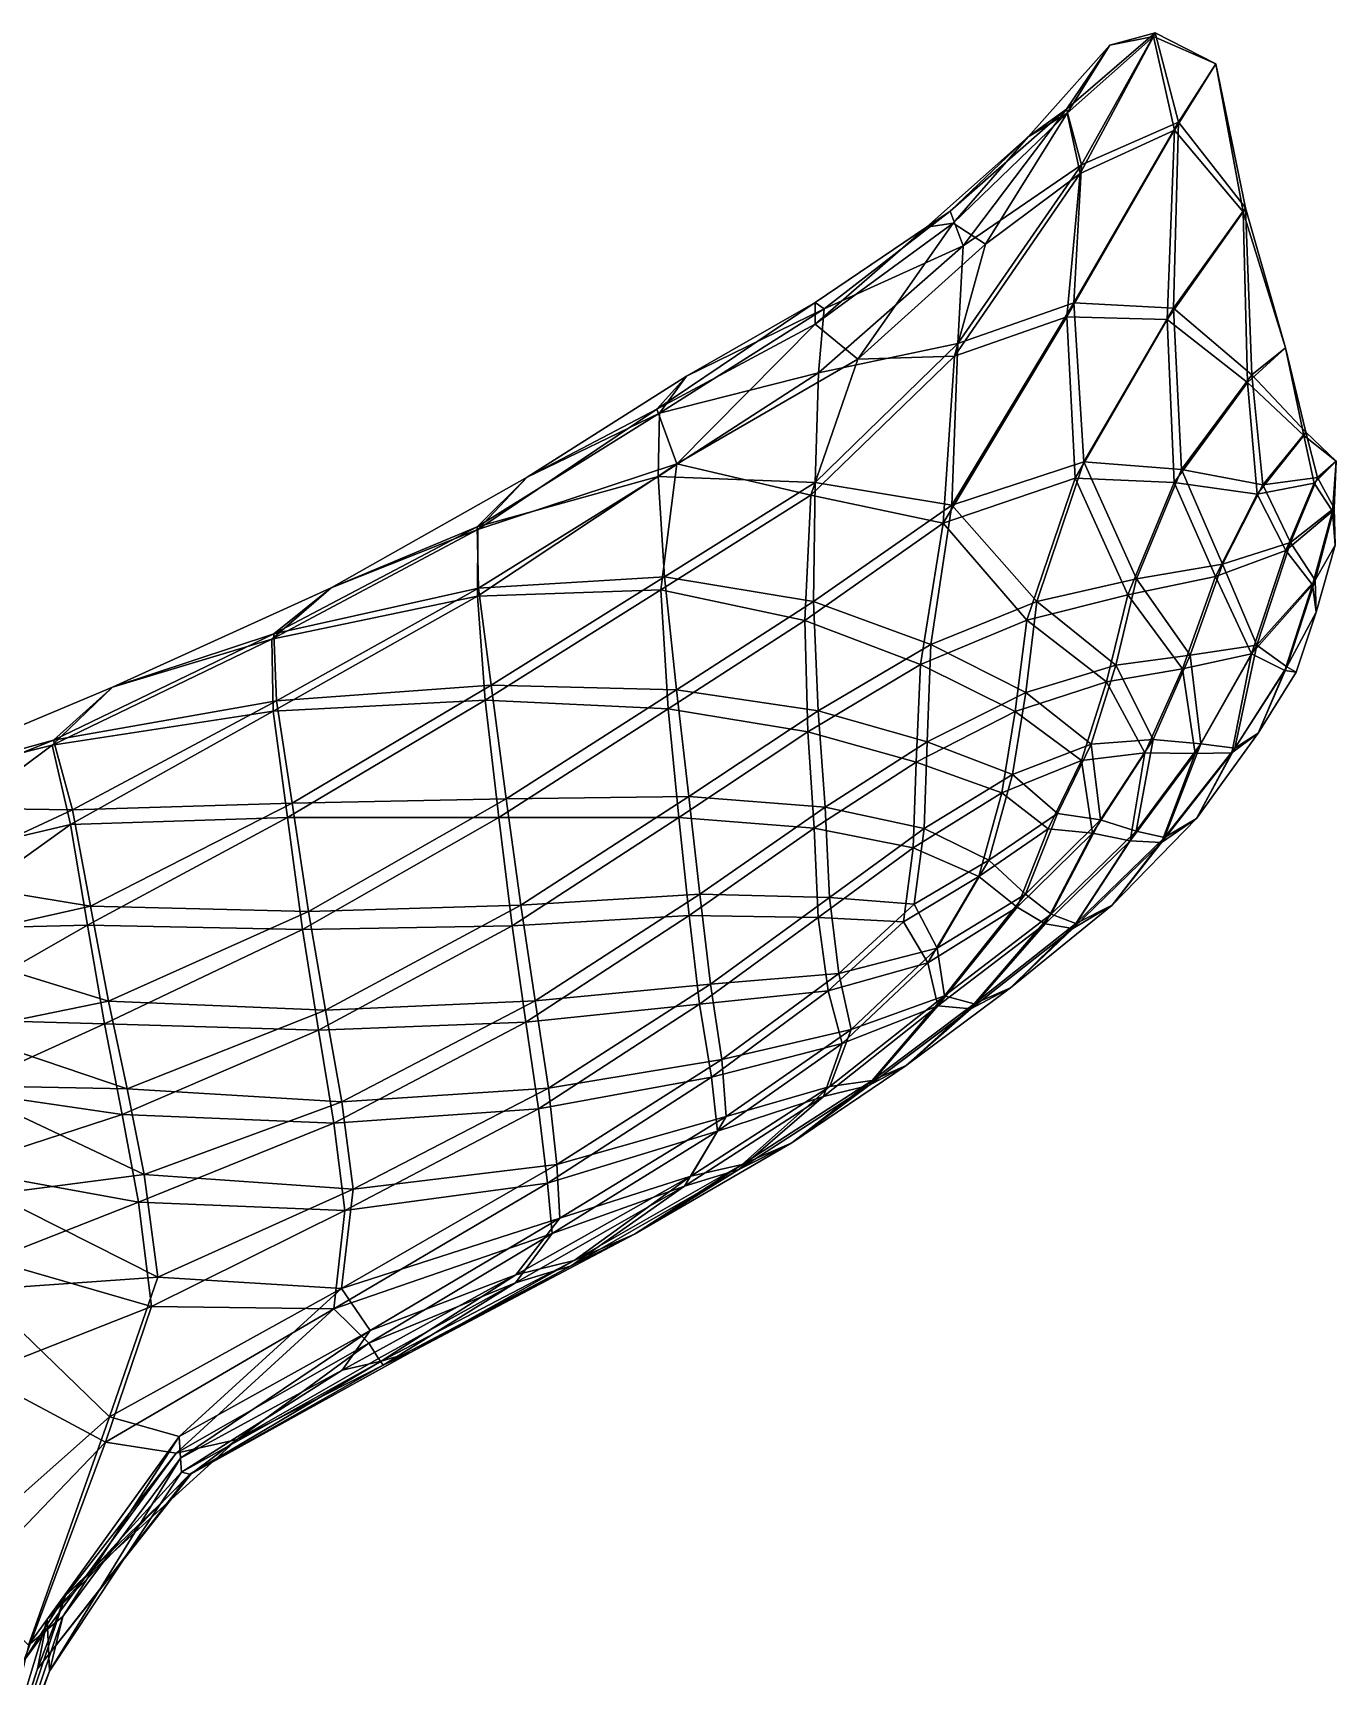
# Model space of a CAD drawing. Extents: x -4.1 to 4.1, y -5.2 to 11.9.
# Drawn here: x 0.764 to 2.695, y 9.427 to 11.862 of the extents above; entities that cross this region are included whole.
import ezdxf

# ---------------------------------------------------------------- set-up
doc = ezdxf.new("R2010")
doc.units = 0
doc.layers.add('HUMPBACK$LWO', color=1, linetype='CONTINUOUS')

msp = doc.modelspace()

# ---------------------------------------------------------------- linework, layer by layer
at = {"layer": 'HUMPBACK$LWO'}
for points in [[(2.4267, 11.8622, -0.2131), (2.3593, 11.8439, -0.2146), (2.2951, 11.7489, -0.2005)], [(2.4267, 11.8622, -0.2131), (2.2951, 11.7489, -0.2005), (2.3175, 11.6665, -0.1928)], [(2.4609, 11.7298, -0.2082), (2.4267, 11.8622, -0.2131), (2.3175, 11.6665, -0.1928)], [(2.3593, 11.8439, -0.2146), (2.4267, 11.8622, -0.2131), (2.424, 11.8569, -0.2243)], [(2.4267, 11.8622, -0.2131), (2.5166, 11.8163, -0.2254), (2.424, 11.8569, -0.2243)], [(2.4267, 11.8622, -0.2131), (2.4609, 11.7298, -0.2082), (2.5166, 11.8163, -0.2254)], [(2.2951, 11.7489, -0.2005), (2.3593, 11.8439, -0.2146), (2.2382, 11.7082, -0.206)], [(2.2382, 11.7082, -0.206), (2.3593, 11.8439, -0.2146), (2.2963, 11.7432, -0.2179)], [(2.2963, 11.7432, -0.2179), (2.3593, 11.8439, -0.2146), (2.424, 11.8569, -0.2243)], [(2.2963, 11.7432, -0.2179), (2.424, 11.8569, -0.2243), (2.3152, 11.6539, -0.2252)], [(2.3152, 11.6539, -0.2252), (2.424, 11.8569, -0.2243), (2.455, 11.7182, -0.2326)], [(2.424, 11.8569, -0.2243), (2.5166, 11.8163, -0.2254), (2.455, 11.7182, -0.2326)], [(2.557, 11.5969, -0.2352), (2.455, 11.7182, -0.2326), (2.5166, 11.8163, -0.2254)], [(2.5602, 11.603, -0.2222), (2.5166, 11.8163, -0.2254), (2.4609, 11.7298, -0.2082)], [(2.557, 11.5969, -0.2352), (2.5166, 11.8163, -0.2254), (2.5602, 11.603, -0.2222)], [(2.2951, 11.7489, -0.2005), (2.2382, 11.7082, -0.206), (2.1228, 11.5978, -0.19)], [(2.1418, 11.5465, -0.1798), (2.2951, 11.7489, -0.2005), (2.1228, 11.5978, -0.19)], [(2.2382, 11.7082, -0.206), (2.2963, 11.7432, -0.2179), (2.1274, 11.58, -0.2058)], [(2.1274, 11.58, -0.2058), (2.2963, 11.7432, -0.2179), (2.1753, 11.5491, -0.2148)], [(2.3175, 11.6665, -0.1928), (2.2951, 11.7489, -0.2005), (2.1418, 11.5465, -0.1798)], [(2.1753, 11.5491, -0.2148), (2.2963, 11.7432, -0.2179), (2.3152, 11.6539, -0.2252)], [(2.4445, 11.4376, -0.2383), (2.2954, 11.4415, -0.2296), (2.455, 11.7182, -0.2326)], [(2.3152, 11.6539, -0.2252), (2.455, 11.7182, -0.2326), (2.2954, 11.4415, -0.2296)], [(2.4535, 11.4544, -0.2011), (2.4609, 11.7298, -0.2082), (2.3059, 11.4621, -0.1832)], [(2.3175, 11.6665, -0.1928), (2.3059, 11.4621, -0.1832), (2.4609, 11.7298, -0.2082)], [(2.557, 11.5969, -0.2352), (2.4445, 11.4376, -0.2383), (2.455, 11.7182, -0.2326)], [(2.4609, 11.7298, -0.2082), (2.4535, 11.4544, -0.2011), (2.5602, 11.603, -0.2222)], [(2.1228, 11.5978, -0.19), (2.2382, 11.7082, -0.206), (2.0879, 11.574, -0.1965)], [(2.0879, 11.574, -0.1965), (2.2382, 11.7082, -0.206), (2.1274, 11.58, -0.2058)], [(2.134, 11.4016, -0.1682), (2.3059, 11.4621, -0.1832), (2.3175, 11.6665, -0.1928)], [(2.1418, 11.5465, -0.1798), (2.134, 11.4016, -0.1682), (2.3175, 11.6665, -0.1928)], [(2.3152, 11.6539, -0.2252), (2.2954, 11.4415, -0.2296), (2.129, 11.3829, -0.2162)], [(2.1753, 11.5491, -0.2148), (2.3152, 11.6539, -0.2252), (2.129, 11.3829, -0.2162)], [(1.9228, 11.4626, -0.1813), (1.9362, 11.4533, -0.1711), (2.1228, 11.5978, -0.19)], [(2.0879, 11.574, -0.1965), (1.9228, 11.4626, -0.1813), (2.1228, 11.5978, -0.19)], [(2.1228, 11.5978, -0.19), (1.9362, 11.4533, -0.1711), (2.1418, 11.5465, -0.1798)], [(2.5632, 11.3439, -0.2417), (2.4445, 11.4376, -0.2383), (2.557, 11.5969, -0.2352)], [(2.4535, 11.4544, -0.2011), (2.5696, 11.3553, -0.2164), (2.5602, 11.603, -0.2222)], [(2.6198, 11.3956, -0.2333), (2.557, 11.5969, -0.2352), (2.5602, 11.603, -0.2222)], [(2.6198, 11.3956, -0.2333), (2.5632, 11.3439, -0.2417), (2.557, 11.5969, -0.2352)], [(2.5602, 11.603, -0.2222), (2.5696, 11.3553, -0.2164), (2.6198, 11.3956, -0.2333)], [(1.9861, 11.3784, -0.201), (1.9225, 11.4303, -0.1896), (2.1274, 11.58, -0.2058)], [(2.1274, 11.58, -0.2058), (1.9225, 11.4303, -0.1896), (2.0879, 11.574, -0.1965)], [(1.9228, 11.4626, -0.1813), (2.0879, 11.574, -0.1965), (1.9225, 11.4303, -0.1896)], [(2.1753, 11.5491, -0.2148), (1.9861, 11.3784, -0.201), (2.1274, 11.58, -0.2058)], [(2.1418, 11.5465, -0.1798), (1.9278, 11.3582, -0.1577), (2.134, 11.4016, -0.1682)], [(2.1418, 11.5465, -0.1798), (1.9362, 11.4533, -0.1711), (1.9278, 11.3582, -0.1577)], [(2.1753, 11.5491, -0.2148), (2.129, 11.3829, -0.2162), (1.9861, 11.3784, -0.201)], [(1.9228, 11.4626, -0.1813), (1.9225, 11.4303, -0.1896), (1.688, 11.3043, -0.1688)], [(1.7321, 11.3535, -0.164), (1.9228, 11.4626, -0.1813), (1.688, 11.3043, -0.1688)], [(1.9362, 11.4533, -0.1711), (1.7321, 11.3535, -0.164), (1.6921, 11.2984, -0.1499)], [(1.9362, 11.4533, -0.1711), (1.6921, 11.2984, -0.1499), (1.9278, 11.3582, -0.1577)], [(1.9228, 11.4626, -0.1813), (1.7321, 11.3535, -0.164), (1.9362, 11.4533, -0.1711)], [(2.3206, 11.2263, -0.178), (2.3059, 11.4621, -0.1832), (2.1254, 11.162, -0.1556)], [(2.134, 11.4016, -0.1682), (2.1254, 11.162, -0.1556), (2.3059, 11.4621, -0.1832)], [(2.4535, 11.4544, -0.2011), (2.3059, 11.4621, -0.1832), (2.3206, 11.2263, -0.178)], [(2.4657, 11.2153, -0.1963), (2.4535, 11.4544, -0.2011), (2.3206, 11.2263, -0.178)], [(2.4535, 11.4544, -0.2011), (2.4657, 11.2153, -0.1963), (2.5696, 11.3553, -0.2164)], [(1.688, 11.3043, -0.1688), (1.9225, 11.4303, -0.1896), (1.718, 11.2234, -0.1776)], [(1.9861, 11.3784, -0.201), (1.718, 11.2234, -0.1776), (1.9225, 11.4303, -0.1896)], [(2.3079, 11.2023, -0.2333), (2.1122, 11.1357, -0.2181), (2.2954, 11.4415, -0.2296)], [(2.129, 11.3829, -0.2162), (2.2954, 11.4415, -0.2296), (2.1122, 11.1357, -0.2181)], [(2.3079, 11.2023, -0.2333), (2.2954, 11.4415, -0.2296), (2.4445, 11.4376, -0.2383)], [(2.4548, 11.1957, -0.241), (2.3079, 11.2023, -0.2333), (2.4445, 11.4376, -0.2383)], [(2.5632, 11.3439, -0.2417), (2.4548, 11.1957, -0.241), (2.4445, 11.4376, -0.2383)], [(1.9278, 11.3582, -0.1577), (1.9227, 11.196, -0.1433), (2.134, 11.4016, -0.1682)], [(2.134, 11.4016, -0.1682), (1.9227, 11.196, -0.1433), (2.1254, 11.162, -0.1556)], [(1.9861, 11.3784, -0.201), (1.9164, 11.1771, -0.1993), (1.718, 11.2234, -0.1776)], [(2.129, 11.3829, -0.2162), (2.1122, 11.1357, -0.2181), (1.9164, 11.1771, -0.1993)], [(2.129, 11.3829, -0.2162), (1.9164, 11.1771, -0.1993), (1.9861, 11.3784, -0.201)], [(2.6468, 11.2652, -0.2401), (2.5632, 11.3439, -0.2417), (2.6198, 11.3956, -0.2333)], [(2.6198, 11.3956, -0.2333), (2.5696, 11.3553, -0.2164), (2.6499, 11.2705, -0.228)], [(2.6198, 11.3956, -0.2333), (2.6499, 11.2705, -0.228), (2.6468, 11.2652, -0.2401)], [(1.7321, 11.3535, -0.164), (1.688, 11.3043, -0.1688), (1.4959, 11.2037, -0.1465)], [(1.7321, 11.3535, -0.164), (1.4959, 11.2037, -0.1465), (1.6921, 11.2984, -0.1499)], [(1.9278, 11.3582, -0.1577), (1.6903, 11.2048, -0.1348), (1.9227, 11.196, -0.1433)], [(1.9278, 11.3582, -0.1577), (1.6921, 11.2984, -0.1499), (1.6903, 11.2048, -0.1348)], [(2.5696, 11.3553, -0.2164), (2.4657, 11.2153, -0.1963), (2.5859, 11.1923, -0.2114)], [(2.5696, 11.3553, -0.2164), (2.5859, 11.1923, -0.2114), (2.6499, 11.2705, -0.228)], [(2.5777, 11.1784, -0.2431), (2.4548, 11.1957, -0.241), (2.5632, 11.3439, -0.2417)], [(2.5777, 11.1784, -0.2431), (2.5632, 11.3439, -0.2417), (2.6468, 11.2652, -0.2401)], [(1.688, 11.3043, -0.1688), (1.718, 11.2234, -0.1776), (1.4231, 11.1259, -0.1491)], [(1.688, 11.3043, -0.1688), (1.4231, 11.1259, -0.1491), (1.4959, 11.2037, -0.1465)], [(1.4959, 11.2037, -0.1465), (1.422, 11.1302, -0.1274), (1.6921, 11.2984, -0.1499)], [(1.6921, 11.2984, -0.1499), (1.422, 11.1302, -0.1274), (1.6903, 11.2048, -0.1348)], [(2.6623, 11.1947, -0.2417), (2.5777, 11.1784, -0.2431), (2.6468, 11.2652, -0.2401)], [(2.6499, 11.2705, -0.228), (2.5859, 11.1923, -0.2114), (2.6672, 11.203, -0.2229)], [(2.6499, 11.2705, -0.228), (2.6946, 11.2275, -0.235), (2.6468, 11.2652, -0.2401)], [(2.6468, 11.2652, -0.2401), (2.6946, 11.2275, -0.235), (2.6623, 11.1947, -0.2417)], [(2.6499, 11.2705, -0.228), (2.6672, 11.203, -0.2229), (2.6946, 11.2275, -0.235)], [(1.4959, 11.2037, -0.1465), (1.4231, 11.1259, -0.1491), (1.2057, 11.0398, -0.1243)], [(1.4959, 11.2037, -0.1465), (1.2057, 11.0398, -0.1243), (1.422, 11.1302, -0.1274)], [(1.4241, 11.039, -0.1101), (1.6903, 11.2048, -0.1348), (1.422, 11.1302, -0.1274)], [(1.718, 11.2234, -0.1776), (1.694, 11.0369, -0.1776), (1.4224, 11.0271, -0.1526)], [(1.4224, 11.0271, -0.1526), (1.4231, 11.1259, -0.1491), (1.718, 11.2234, -0.1776)], [(1.4241, 11.039, -0.1101), (1.6995, 11.056, -0.1182), (1.6903, 11.2048, -0.1348)], [(1.6995, 11.056, -0.1182), (1.9227, 11.196, -0.1433), (1.6903, 11.2048, -0.1348)], [(1.694, 11.0369, -0.1776), (1.718, 11.2234, -0.1776), (1.9164, 11.1771, -0.1993)], [(2.3206, 11.2263, -0.178), (2.1254, 11.162, -0.1556), (2.251, 11.0193, -0.1598)], [(2.3206, 11.2263, -0.178), (2.251, 11.0193, -0.1598), (2.399, 11.053, -0.1794)], [(2.4657, 11.2153, -0.1963), (2.3206, 11.2263, -0.178), (2.399, 11.053, -0.1794)], [(2.5264, 11.0749, -0.1961), (2.4657, 11.2153, -0.1963), (2.399, 11.053, -0.1794)], [(2.5859, 11.1923, -0.2114), (2.4657, 11.2153, -0.1963), (2.5264, 11.0749, -0.1961)], [(2.6894, 11.1532, -0.2359), (2.6623, 11.1947, -0.2417), (2.6946, 11.2275, -0.235)], [(2.6919, 11.1575, -0.2262), (2.6946, 11.2275, -0.235), (2.6672, 11.203, -0.2229)], [(2.6894, 11.1532, -0.2359), (2.6946, 11.2275, -0.235), (2.6919, 11.1575, -0.2262)], [(1.9205, 11.0193, -0.1277), (1.9227, 11.196, -0.1433), (1.6995, 11.056, -0.1182)], [(1.9205, 11.0193, -0.1277), (2.1254, 11.162, -0.1556), (1.9227, 11.196, -0.1433)], [(2.3079, 11.2023, -0.2333), (2.2363, 10.9919, -0.2255), (2.1122, 11.1357, -0.2181)], [(2.3858, 11.0295, -0.2345), (2.2363, 10.9919, -0.2255), (2.3079, 11.2023, -0.2333)], [(2.4548, 11.1957, -0.241), (2.3858, 11.0295, -0.2345), (2.3079, 11.2023, -0.2333)], [(2.3858, 11.0295, -0.2345), (2.4548, 11.1957, -0.241), (2.5157, 11.0566, -0.2382)], [(2.5157, 11.0566, -0.2382), (2.4548, 11.1957, -0.241), (2.5777, 11.1784, -0.2431)], [(2.5859, 11.1923, -0.2114), (2.5264, 11.0749, -0.1961), (2.627, 11.107, -0.2112)], [(2.6199, 11.0949, -0.2387), (2.5777, 11.1784, -0.2431), (2.6623, 11.1947, -0.2417)], [(2.6672, 11.203, -0.2229), (2.5859, 11.1923, -0.2114), (2.627, 11.107, -0.2112)], [(2.6623, 11.1947, -0.2417), (2.6894, 11.1532, -0.2359), (2.6199, 11.0949, -0.2387)], [(2.627, 11.107, -0.2112), (2.6919, 11.1575, -0.2262), (2.6672, 11.203, -0.2229)], [(1.694, 11.0369, -0.1776), (1.9164, 11.1771, -0.1993), (1.9072, 10.9911, -0.1978)], [(1.9072, 10.9911, -0.1978), (1.9164, 11.1771, -0.1993), (2.1122, 11.1357, -0.2181)], [(2.1254, 11.162, -0.1556), (1.9205, 11.0193, -0.1277), (2.0943, 10.9557, -0.1375)], [(2.0943, 10.9557, -0.1375), (2.251, 11.0193, -0.1598), (2.1254, 11.162, -0.1556)], [(2.5157, 11.0566, -0.2382), (2.5777, 11.1784, -0.2431), (2.6199, 11.0949, -0.2387)], [(2.6637, 11.051, -0.216), (2.6919, 11.1575, -0.2262), (2.627, 11.107, -0.2112)], [(2.6637, 11.051, -0.216), (2.693, 11.1027, -0.2282), (2.6919, 11.1575, -0.2262)], [(2.693, 11.1027, -0.2282), (2.6894, 11.1532, -0.2359), (2.6919, 11.1575, -0.2262)], [(2.079, 10.9261, -0.2114), (1.9072, 10.9911, -0.1978), (2.1122, 11.1357, -0.2181)], [(2.079, 10.9261, -0.2114), (2.1122, 11.1357, -0.2181), (2.2363, 10.9919, -0.2255)], [(2.6894, 11.1532, -0.2359), (2.6597, 11.0442, -0.2314), (2.6199, 11.0949, -0.2387)], [(2.6894, 11.1532, -0.2359), (2.693, 11.1027, -0.2282), (2.6597, 11.0442, -0.2314)], [(1.1179, 10.9635, -0.1264), (1.2057, 11.0398, -0.1243), (1.4231, 11.1259, -0.1491)], [(1.1179, 10.9635, -0.1264), (1.4231, 11.1259, -0.1491), (1.4224, 11.0271, -0.1526)], [(1.4241, 11.039, -0.1101), (1.422, 11.1302, -0.1274), (1.1205, 10.9713, -0.1045)], [(1.1205, 10.9713, -0.1045), (1.422, 11.1302, -0.1274), (1.2057, 11.0398, -0.1243)], [(2.627, 11.107, -0.2112), (2.5264, 11.0749, -0.1961), (2.5769, 10.9547, -0.1976)], [(2.5769, 10.9547, -0.1976), (2.6637, 11.051, -0.216), (2.627, 11.107, -0.2112)], [(2.5692, 10.9418, -0.2273), (2.5157, 11.0566, -0.2382), (2.6199, 11.0949, -0.2387)], [(2.6199, 11.0949, -0.2387), (2.6597, 11.0442, -0.2314), (2.5692, 10.9418, -0.2273)], [(2.6597, 11.0442, -0.2314), (2.693, 11.1027, -0.2282), (2.6651, 11.0035, -0.2218)], [(2.6651, 11.0035, -0.2218), (2.693, 11.1027, -0.2282), (2.6637, 11.051, -0.216)], [(2.5264, 11.0749, -0.1961), (2.399, 11.053, -0.1794), (2.4784, 10.9397, -0.1813)], [(2.5769, 10.9547, -0.1976), (2.5264, 11.0749, -0.1961), (2.4784, 10.9397, -0.1813)], [(1.2057, 11.0398, -0.1243), (0.8814, 10.8924, -0.1029), (1.1205, 10.9713, -0.1045)], [(1.1179, 10.9635, -0.1264), (0.8814, 10.8924, -0.1029), (1.2057, 11.0398, -0.1243)], [(1.1245, 10.872, -0.0848), (1.4241, 11.039, -0.1101), (1.1205, 10.9713, -0.1045)], [(1.1245, 10.872, -0.0848), (1.4425, 10.8955, -0.0915), (1.4241, 11.039, -0.1101)], [(1.694, 11.0369, -0.1776), (1.434, 10.873, -0.153), (1.4224, 11.0271, -0.1526)], [(1.4425, 10.8955, -0.0915), (1.6995, 11.056, -0.1182), (1.4241, 11.039, -0.1101)], [(1.694, 11.0369, -0.1776), (1.705, 10.8601, -0.1754), (1.434, 10.873, -0.153)], [(1.4425, 10.8955, -0.0915), (1.7175, 10.8885, -0.1006), (1.6995, 11.056, -0.1182)], [(1.705, 10.8601, -0.1754), (1.694, 11.0369, -0.1776), (1.9072, 10.9911, -0.1978)], [(1.7175, 10.8885, -0.1006), (1.9205, 11.0193, -0.1277), (1.6995, 11.056, -0.1182)], [(2.399, 11.053, -0.1794), (2.251, 11.0193, -0.1598), (2.3684, 10.9252, -0.1652)], [(2.4784, 10.9397, -0.1813), (2.399, 11.053, -0.1794), (2.3684, 10.9252, -0.1652)], [(2.3858, 11.0295, -0.2345), (2.5157, 11.0566, -0.2382), (2.4668, 10.9197, -0.2281)], [(2.4668, 10.9197, -0.2281), (2.5157, 11.0566, -0.2382), (2.5692, 10.9418, -0.2273)], [(2.5692, 10.9418, -0.2273), (2.6597, 11.0442, -0.2314), (2.6184, 10.9172, -0.2196)], [(2.6216, 10.9226, -0.2074), (2.6637, 11.051, -0.216), (2.5769, 10.9547, -0.1976)], [(2.6597, 11.0442, -0.2314), (2.6651, 11.0035, -0.2218), (2.6184, 10.9172, -0.2196)], [(2.6651, 11.0035, -0.2218), (2.6637, 11.051, -0.216), (2.6216, 10.9226, -0.2074)], [(1.1198, 10.8571, -0.1279), (1.1179, 10.9635, -0.1264), (1.4224, 11.0271, -0.1526)], [(1.4224, 11.0271, -0.1526), (1.434, 10.873, -0.153), (1.1198, 10.8571, -0.1279)], [(1.9205, 11.0193, -0.1277), (1.7175, 10.8885, -0.1006), (1.9272, 10.8572, -0.1115)], [(1.9205, 11.0193, -0.1277), (1.9272, 10.8572, -0.1115), (2.0943, 10.9557, -0.1375)], [(2.2347, 10.8843, -0.1463), (2.251, 11.0193, -0.1598), (2.0943, 10.9557, -0.1375)], [(2.2347, 10.8843, -0.1463), (2.3684, 10.9252, -0.1652), (2.251, 11.0193, -0.1598)], [(2.3858, 11.0295, -0.2345), (2.3542, 10.9004, -0.2251), (2.2363, 10.9919, -0.2255)], [(2.3542, 10.9004, -0.2251), (2.3858, 11.0295, -0.2345), (2.4668, 10.9197, -0.2281)], [(1.912, 10.8264, -0.1927), (1.705, 10.8601, -0.1754), (1.9072, 10.9911, -0.1978)], [(1.912, 10.8264, -0.1927), (1.9072, 10.9911, -0.1978), (2.079, 10.9261, -0.2114)], [(2.079, 10.9261, -0.2114), (2.2363, 10.9919, -0.2255), (2.219, 10.8562, -0.2168)], [(2.219, 10.8562, -0.2168), (2.2363, 10.9919, -0.2255), (2.3542, 10.9004, -0.2251)], [(2.6184, 10.9172, -0.2196), (2.6651, 11.0035, -0.2218), (2.6355, 10.9148, -0.2147)], [(2.6355, 10.9148, -0.2147), (2.6651, 11.0035, -0.2218), (2.6216, 10.9226, -0.2074)], [(0.7921, 10.8065, -0.1032), (0.8814, 10.8924, -0.1029), (1.1179, 10.9635, -0.1264)], [(1.1198, 10.8571, -0.1279), (0.7921, 10.8065, -0.1032), (1.1179, 10.9635, -0.1264)], [(0.8814, 10.8924, -0.1029), (0.794, 10.8138, -0.0812), (1.1205, 10.9713, -0.1045)], [(1.1205, 10.9713, -0.1045), (0.794, 10.8138, -0.0812), (1.1245, 10.872, -0.0848)], [(2.0943, 10.9557, -0.1375), (1.9272, 10.8572, -0.1115), (2.0885, 10.8114, -0.1237)], [(2.0885, 10.8114, -0.1237), (2.2347, 10.8843, -0.1463), (2.0943, 10.9557, -0.1375)], [(2.4784, 10.9397, -0.1813), (2.3684, 10.9252, -0.1652), (2.4233, 10.8151, -0.1661)], [(2.4784, 10.9397, -0.1813), (2.4233, 10.8151, -0.1661), (2.4943, 10.8085, -0.1786)], [(2.5692, 10.9418, -0.2273), (2.4858, 10.7943, -0.2124), (2.4668, 10.9197, -0.2281)], [(2.5769, 10.9547, -0.1976), (2.4784, 10.9397, -0.1813), (2.4943, 10.8085, -0.1786)], [(2.5692, 10.9418, -0.2273), (2.5402, 10.7949, -0.2076), (2.4858, 10.7943, -0.2124)], [(2.4943, 10.8085, -0.1786), (2.5446, 10.8021, -0.1907), (2.5769, 10.9547, -0.1976)], [(2.6184, 10.9172, -0.2196), (2.5402, 10.7949, -0.2076), (2.5692, 10.9418, -0.2273)], [(2.5769, 10.9547, -0.1976), (2.5446, 10.8021, -0.1907), (2.6216, 10.9226, -0.2074)], [(2.0722, 10.7813, -0.2031), (1.912, 10.8264, -0.1927), (2.079, 10.9261, -0.2114)], [(2.0722, 10.7813, -0.2031), (2.079, 10.9261, -0.2114), (2.219, 10.8562, -0.2168)], [(2.2347, 10.8843, -0.1463), (2.3316, 10.8081, -0.1524), (2.3684, 10.9252, -0.1652)], [(2.3316, 10.8081, -0.1524), (2.4233, 10.8151, -0.1661), (2.3684, 10.9252, -0.1652)], [(2.4668, 10.9197, -0.2281), (2.4114, 10.795, -0.215), (2.3542, 10.9004, -0.2251)], [(2.4858, 10.7943, -0.2124), (2.4114, 10.795, -0.215), (2.4668, 10.9197, -0.2281)], [(2.5792, 10.8243, -0.2041), (2.5402, 10.7949, -0.2076), (2.6184, 10.9172, -0.2196)], [(2.5446, 10.8021, -0.1907), (2.5792, 10.8243, -0.2041), (2.6216, 10.9226, -0.2074)], [(2.6216, 10.9226, -0.2074), (2.5792, 10.8243, -0.2041), (2.6355, 10.9148, -0.2147)], [(2.6355, 10.9148, -0.2147), (2.5792, 10.8243, -0.2041), (2.6184, 10.9172, -0.2196)], [(0.8814, 10.8924, -0.1029), (0.5052, 10.7343, -0.0782), (0.794, 10.8138, -0.0812)], [(0.7921, 10.8065, -0.1032), (0.5052, 10.7343, -0.0782), (0.8814, 10.8924, -0.1029)], [(1.1477, 10.7206, -0.0632), (1.4425, 10.8955, -0.0915), (1.1245, 10.872, -0.0848)], [(1.4651, 10.7268, -0.0718), (1.4425, 10.8955, -0.0915), (1.1477, 10.7206, -0.0632)], [(1.4651, 10.7268, -0.0718), (1.7175, 10.8885, -0.1006), (1.4425, 10.8955, -0.0915)], [(1.7175, 10.8885, -0.1006), (1.4651, 10.7268, -0.0718), (1.7353, 10.7305, -0.0835)], [(1.9272, 10.8572, -0.1115), (1.7175, 10.8885, -0.1006), (1.7353, 10.7305, -0.0835)], [(2.3542, 10.9004, -0.2251), (2.3173, 10.7837, -0.2137), (2.219, 10.8562, -0.2168)], [(2.3173, 10.7837, -0.2137), (2.3542, 10.9004, -0.2251), (2.4114, 10.795, -0.215)], [(1.1245, 10.872, -0.0848), (0.794, 10.8138, -0.0812), (0.8225, 10.7107, -0.0584)], [(1.1245, 10.872, -0.0848), (0.8225, 10.7107, -0.0584), (1.1477, 10.7206, -0.0632)], [(1.1198, 10.8571, -0.1279), (1.434, 10.873, -0.153), (1.1409, 10.6994, -0.1265)], [(1.434, 10.873, -0.153), (1.4542, 10.6995, -0.1503), (1.1409, 10.6994, -0.1265)], [(1.434, 10.873, -0.153), (1.705, 10.8601, -0.1754), (1.4542, 10.6995, -0.1503)], [(2.0885, 10.8114, -0.1237), (2.2151, 10.7628, -0.1348), (2.2347, 10.8843, -0.1463)], [(2.2151, 10.7628, -0.1348), (2.3316, 10.8081, -0.1524), (2.2347, 10.8843, -0.1463)], [(0.8195, 10.6891, -0.1036), (0.7921, 10.8065, -0.1032), (1.1198, 10.8571, -0.1279)], [(1.1198, 10.8571, -0.1279), (1.1409, 10.6994, -0.1265), (0.8195, 10.6891, -0.1036)], [(1.705, 10.8601, -0.1754), (1.7208, 10.6995, -0.1705), (1.4542, 10.6995, -0.1503)], [(1.7208, 10.6995, -0.1705), (1.705, 10.8601, -0.1754), (1.912, 10.8264, -0.1927)], [(1.9272, 10.8572, -0.1115), (1.7353, 10.7305, -0.0835), (1.9374, 10.7147, -0.0977)], [(2.0885, 10.8114, -0.1237), (1.9272, 10.8572, -0.1115), (1.9374, 10.7147, -0.0977)], [(2.219, 10.8562, -0.2168), (2.1994, 10.7357, -0.2062), (2.0722, 10.7813, -0.2031)], [(2.3173, 10.7837, -0.2137), (2.1994, 10.7357, -0.2062), (2.219, 10.8562, -0.2168)], [(0.794, 10.8138, -0.0812), (0.5052, 10.7343, -0.0782), (0.5464, 10.7148, -0.0495)], [(0.794, 10.8138, -0.0812), (0.5464, 10.7148, -0.0495), (0.8225, 10.7107, -0.0584)], [(1.7208, 10.6995, -0.1705), (1.912, 10.8264, -0.1927), (1.9211, 10.6836, -0.185)], [(1.9211, 10.6836, -0.185), (1.912, 10.8264, -0.1927), (2.0722, 10.7813, -0.2031)], [(2.3453, 10.6957, -0.15), (2.4233, 10.8151, -0.1661), (2.3316, 10.8081, -0.1524)], [(2.3453, 10.6957, -0.15), (2.3982, 10.679, -0.16), (2.4233, 10.8151, -0.1661)], [(2.4943, 10.8085, -0.1786), (2.4233, 10.8151, -0.1661), (2.3982, 10.679, -0.16)], [(2.5792, 10.8243, -0.2041), (2.4879, 10.6977, -0.1868), (2.5402, 10.7949, -0.2076)], [(2.5446, 10.8021, -0.1907), (2.4879, 10.6977, -0.1868), (2.5792, 10.8243, -0.2041)], [(0.5494, 10.6253, -0.0864), (0.5052, 10.7343, -0.0782), (0.7921, 10.8065, -0.1032)], [(0.5494, 10.6253, -0.0864), (0.7921, 10.8065, -0.1032), (0.8195, 10.6891, -0.1036)], [(2.0885, 10.8114, -0.1237), (1.9374, 10.7147, -0.0977), (2.0844, 10.6831, -0.1128)], [(2.0844, 10.6831, -0.1128), (2.2151, 10.7628, -0.1348), (2.0885, 10.8114, -0.1237)], [(2.2151, 10.7628, -0.1348), (2.2818, 10.7054, -0.1406), (2.3316, 10.8081, -0.1524)], [(2.2818, 10.7054, -0.1406), (2.3453, 10.6957, -0.15), (2.3316, 10.8081, -0.1524)], [(2.3173, 10.7837, -0.2137), (2.4114, 10.795, -0.215), (2.3335, 10.6763, -0.2001)], [(2.3335, 10.6763, -0.2001), (2.4114, 10.795, -0.215), (2.3896, 10.6649, -0.1955)], [(2.4858, 10.7943, -0.2124), (2.3896, 10.6649, -0.1955), (2.4114, 10.795, -0.215)], [(2.4858, 10.7943, -0.2124), (2.4359, 10.662, -0.1894), (2.3896, 10.6649, -0.1955)], [(2.3982, 10.679, -0.16), (2.4404, 10.6694, -0.1715), (2.4943, 10.8085, -0.1786)], [(2.5402, 10.7949, -0.2076), (2.4879, 10.6977, -0.1868), (2.4359, 10.662, -0.1894)], [(2.5402, 10.7949, -0.2076), (2.4359, 10.662, -0.1894), (2.4858, 10.7943, -0.2124)], [(2.4404, 10.6694, -0.1715), (2.5446, 10.8021, -0.1907), (2.4943, 10.8085, -0.1786)], [(2.4404, 10.6694, -0.1715), (2.4879, 10.6977, -0.1868), (2.5446, 10.8021, -0.1907)], [(2.0722, 10.7813, -0.2031), (2.0681, 10.6544, -0.1928), (1.9211, 10.6836, -0.185)], [(2.0722, 10.7813, -0.2031), (2.1994, 10.7357, -0.2062), (2.0681, 10.6544, -0.1928)], [(2.3173, 10.7837, -0.2137), (2.2679, 10.6823, -0.2017), (2.1994, 10.7357, -0.2062)], [(2.2679, 10.6823, -0.2017), (2.3173, 10.7837, -0.2137), (2.3335, 10.6763, -0.2001)], [(2.1801, 10.636, -0.1238), (2.2151, 10.7628, -0.1348), (2.0844, 10.6831, -0.1128)], [(2.1801, 10.636, -0.1238), (2.2818, 10.7054, -0.1406), (2.2151, 10.7628, -0.1348)], [(0.8225, 10.7107, -0.0584), (0.8492, 10.5677, -0.0333), (1.1477, 10.7206, -0.0632)], [(1.1477, 10.7206, -0.0632), (0.8492, 10.5677, -0.0333), (1.1721, 10.5598, -0.0412)], [(1.1721, 10.5598, -0.0412), (1.4651, 10.7268, -0.0718), (1.1477, 10.7206, -0.0632)], [(1.4651, 10.7268, -0.0718), (1.1721, 10.5598, -0.0412), (1.4868, 10.5692, -0.0527)], [(1.4651, 10.7268, -0.0718), (1.4868, 10.5692, -0.0527), (1.7353, 10.7305, -0.0835)], [(1.7353, 10.7305, -0.0835), (1.4868, 10.5692, -0.0527), (1.7519, 10.5856, -0.0683)], [(1.9374, 10.7147, -0.0977), (1.7353, 10.7305, -0.0835), (1.7519, 10.5856, -0.0683)], [(2.1994, 10.7357, -0.2062), (2.1654, 10.6116, -0.1917), (2.0681, 10.6544, -0.1928)], [(2.1994, 10.7357, -0.2062), (2.2679, 10.6823, -0.2017), (2.1654, 10.6116, -0.1917)], [(0.8225, 10.7107, -0.0584), (0.5464, 10.7148, -0.0495), (0.6024, 10.6084, -0.0288)], [(0.8225, 10.7107, -0.0584), (0.6024, 10.6084, -0.0288), (0.8492, 10.5677, -0.0333)], [(1.1409, 10.6994, -0.1265), (0.8447, 10.5399, -0.0995), (0.8195, 10.6891, -0.1036)], [(1.1409, 10.6994, -0.1265), (1.1633, 10.5335, -0.123), (0.8447, 10.5399, -0.0995)], [(1.1409, 10.6994, -0.1265), (1.4542, 10.6995, -0.1503), (1.1633, 10.5335, -0.123)], [(1.4542, 10.6995, -0.1503), (1.4739, 10.5388, -0.1454), (1.1633, 10.5335, -0.123)], [(1.7208, 10.6995, -0.1705), (1.4739, 10.5388, -0.1454), (1.4542, 10.6995, -0.1503)], [(1.7208, 10.6995, -0.1705), (1.7362, 10.5542, -0.1631), (1.4739, 10.5388, -0.1454)], [(1.7362, 10.5542, -0.1631), (1.7208, 10.6995, -0.1705), (1.9211, 10.6836, -0.185)], [(1.9374, 10.7147, -0.0977), (1.7519, 10.5856, -0.0683), (1.9439, 10.5808, -0.0866)], [(1.9374, 10.7147, -0.0977), (1.9439, 10.5808, -0.0866), (2.0844, 10.6831, -0.1128)], [(2.2342, 10.5857, -0.1305), (2.2818, 10.7054, -0.1406), (2.1801, 10.636, -0.1238)], [(2.3453, 10.6957, -0.15), (2.2818, 10.7054, -0.1406), (2.2342, 10.5857, -0.1305)], [(2.3453, 10.6957, -0.15), (2.2342, 10.5857, -0.1305), (2.2722, 10.5558, -0.1388)], [(2.3982, 10.679, -0.16), (2.3453, 10.6957, -0.15), (2.2722, 10.5558, -0.1388)], [(2.4879, 10.6977, -0.1868), (2.4404, 10.6694, -0.1715), (2.3626, 10.5694, -0.1665)], [(2.4879, 10.6977, -0.1868), (2.3626, 10.5694, -0.1665), (2.4359, 10.662, -0.1894)], [(0.6032, 10.534, -0.0836), (0.5494, 10.6253, -0.0864), (0.8195, 10.6891, -0.1036)], [(0.8195, 10.6891, -0.1036), (0.8447, 10.5399, -0.0995), (0.6032, 10.534, -0.0836)], [(1.9211, 10.6836, -0.185), (1.9273, 10.5513, -0.175), (1.7362, 10.5542, -0.1631)], [(2.0681, 10.6544, -0.1928), (1.9273, 10.5513, -0.175), (1.9211, 10.6836, -0.185)], [(2.0844, 10.6831, -0.1128), (1.9439, 10.5808, -0.0866), (2.0693, 10.5709, -0.1037)], [(2.0693, 10.5709, -0.1037), (2.1801, 10.636, -0.1238), (2.0844, 10.6831, -0.1128)], [(2.1654, 10.6116, -0.1917), (2.2679, 10.6823, -0.2017), (2.2222, 10.5663, -0.1846)], [(2.2222, 10.5663, -0.1846), (2.2679, 10.6823, -0.2017), (2.3335, 10.6763, -0.2001)], [(2.2222, 10.5663, -0.1846), (2.3335, 10.6763, -0.2001), (2.2635, 10.5418, -0.1771)], [(2.2635, 10.5418, -0.1771), (2.3335, 10.6763, -0.2001), (2.3896, 10.6649, -0.1955)], [(2.2722, 10.5558, -0.1388), (2.3089, 10.5423, -0.1502), (2.3982, 10.679, -0.16)], [(2.4404, 10.6694, -0.1715), (2.3982, 10.679, -0.16), (2.3089, 10.5423, -0.1502)], [(2.4404, 10.6694, -0.1715), (2.3089, 10.5423, -0.1502), (2.3626, 10.5694, -0.1665)], [(2.0681, 10.6544, -0.1928), (2.0537, 10.5447, -0.181), (1.9273, 10.5513, -0.175)], [(2.0681, 10.6544, -0.1928), (2.1654, 10.6116, -0.1917), (2.0537, 10.5447, -0.181)], [(2.2635, 10.5418, -0.1771), (2.3896, 10.6649, -0.1955), (2.3043, 10.535, -0.1695)], [(2.4359, 10.662, -0.1894), (2.3043, 10.535, -0.1695), (2.3896, 10.6649, -0.1955)], [(2.3626, 10.5694, -0.1665), (2.3043, 10.535, -0.1695), (2.4359, 10.662, -0.1894)], [(2.1033, 10.5056, -0.1069), (2.1801, 10.636, -0.1238), (2.0693, 10.5709, -0.1037)], [(2.2342, 10.5857, -0.1305), (2.1801, 10.636, -0.1238), (2.1033, 10.5056, -0.1069)], [(0.6002, 10.5121, -0.0021), (0.8492, 10.5677, -0.0333), (0.6024, 10.6084, -0.0288)], [(2.0537, 10.5447, -0.181), (2.1654, 10.6116, -0.1917), (2.0898, 10.4839, -0.1725)], [(2.1654, 10.6116, -0.1917), (2.2222, 10.5663, -0.1846), (2.0898, 10.4839, -0.1725)], [(1.508, 10.4275, -0.0358), (1.7519, 10.5856, -0.0683), (1.4868, 10.5692, -0.0527)], [(1.508, 10.4275, -0.0358), (1.7675, 10.4522, -0.0569), (1.7519, 10.5856, -0.0683)], [(1.7675, 10.4522, -0.0569), (1.9439, 10.5808, -0.0866), (1.7519, 10.5856, -0.0683)], [(1.9577, 10.4681, -0.0811), (1.9439, 10.5808, -0.0866), (1.7675, 10.4522, -0.0569)], [(1.9577, 10.4681, -0.0811), (2.0693, 10.5709, -0.1037), (1.9439, 10.5808, -0.0866)], [(2.0693, 10.5709, -0.1037), (1.9577, 10.4681, -0.0811), (2.1033, 10.5056, -0.1069)], [(2.1143, 10.4349, -0.1109), (2.2342, 10.5857, -0.1305), (2.1033, 10.5056, -0.1069)], [(2.2722, 10.5558, -0.1388), (2.2342, 10.5857, -0.1305), (2.1143, 10.4349, -0.1109)], [(0.8756, 10.427, -0.009), (0.8492, 10.5677, -0.0333), (0.6002, 10.5121, -0.0021)], [(0.8756, 10.427, -0.009), (1.1721, 10.5598, -0.0412), (0.8492, 10.5677, -0.0333)], [(1.1721, 10.5598, -0.0412), (0.8756, 10.427, -0.009), (1.1972, 10.4139, -0.0199)], [(1.1972, 10.4139, -0.0199), (1.4868, 10.5692, -0.0527), (1.1721, 10.5598, -0.0412)], [(1.508, 10.4275, -0.0358), (1.4868, 10.5692, -0.0527), (1.1972, 10.4139, -0.0199)], [(1.4938, 10.3961, -0.1382), (1.4739, 10.5388, -0.1454), (1.7362, 10.5542, -0.1631)], [(1.7362, 10.5542, -0.1631), (1.7515, 10.4224, -0.1534), (1.4938, 10.3961, -0.1382)], [(1.7515, 10.4224, -0.1534), (1.7362, 10.5542, -0.1631), (1.9273, 10.5513, -0.175)], [(1.7515, 10.4224, -0.1534), (1.9273, 10.5513, -0.175), (1.9422, 10.4422, -0.1637)], [(1.9422, 10.4422, -0.1637), (1.9273, 10.5513, -0.175), (2.0537, 10.5447, -0.181)], [(2.0898, 10.4839, -0.1725), (2.2222, 10.5663, -0.1846), (2.1047, 10.4199, -0.1569)], [(2.1047, 10.4199, -0.1569), (2.2222, 10.5663, -0.1846), (2.2635, 10.5418, -0.1771)], [(2.1143, 10.4349, -0.1109), (2.1584, 10.4229, -0.1259), (2.2722, 10.5558, -0.1388)], [(2.1584, 10.4229, -0.1259), (2.3089, 10.5423, -0.1502), (2.2722, 10.5558, -0.1388)], [(2.3626, 10.5694, -0.1665), (2.3089, 10.5423, -0.1502), (2.2123, 10.4469, -0.1441)], [(2.3626, 10.5694, -0.1665), (2.2123, 10.4469, -0.1441), (2.3043, 10.535, -0.1695)], [(0.6018, 10.4011, -0.0782), (0.6032, 10.534, -0.0836), (0.8447, 10.5399, -0.0995)], [(0.6018, 10.4011, -0.0782), (0.8447, 10.5399, -0.0995), (0.8696, 10.3936, -0.0946)], [(0.8696, 10.3936, -0.0946), (0.8447, 10.5399, -0.0995), (1.1633, 10.5335, -0.123)], [(1.1866, 10.384, -0.1178), (0.8696, 10.3936, -0.0946), (1.1633, 10.5335, -0.123)], [(1.1866, 10.384, -0.1178), (1.1633, 10.5335, -0.123), (1.4739, 10.5388, -0.1454)], [(1.1866, 10.384, -0.1178), (1.4739, 10.5388, -0.1454), (1.4938, 10.3961, -0.1382)], [(2.0898, 10.4839, -0.1725), (1.9422, 10.4422, -0.1637), (2.0537, 10.5447, -0.181)], [(2.1047, 10.4199, -0.1569), (2.2635, 10.5418, -0.1771), (2.1536, 10.4155, -0.1475)], [(2.2635, 10.5418, -0.1771), (2.3043, 10.535, -0.1695), (2.1536, 10.4155, -0.1475)], [(2.1536, 10.4155, -0.1475), (2.3043, 10.535, -0.1695), (2.2123, 10.4469, -0.1441)], [(2.1584, 10.4229, -0.1259), (2.2123, 10.4469, -0.1441), (2.3089, 10.5423, -0.1502)], [(0.6536, 10.3816, 0.0208), (0.8756, 10.427, -0.009), (0.6002, 10.5121, -0.0021)], [(1.9577, 10.4681, -0.0811), (1.976, 10.3853, -0.0819), (2.1033, 10.5056, -0.1069)], [(2.1033, 10.5056, -0.1069), (1.976, 10.3853, -0.0819), (2.1143, 10.4349, -0.1109)], [(1.9629, 10.3645, -0.1512), (1.9422, 10.4422, -0.1637), (2.0898, 10.4839, -0.1725)], [(2.1047, 10.4199, -0.1569), (1.9629, 10.3645, -0.1512), (2.0898, 10.4839, -0.1725)], [(1.5276, 10.2982, -0.0231), (1.7675, 10.4522, -0.0569), (1.508, 10.4275, -0.0358)], [(1.5276, 10.2982, -0.0231), (1.7843, 10.3407, -0.0509), (1.7675, 10.4522, -0.0569)], [(1.7843, 10.3407, -0.0509), (1.9577, 10.4681, -0.0811), (1.7675, 10.4522, -0.0569)], [(1.9577, 10.4681, -0.0811), (1.7843, 10.3407, -0.0509), (1.976, 10.3853, -0.0819)], [(0.8756, 10.427, -0.009), (0.6536, 10.3816, 0.0208), (0.9031, 10.297, 0.0156)], [(0.8756, 10.427, -0.009), (0.9031, 10.297, 0.0156), (1.1972, 10.4139, -0.0199)], [(1.2214, 10.2781, -0.0009), (1.508, 10.4275, -0.0358), (1.1972, 10.4139, -0.0199)], [(1.2214, 10.2781, -0.0009), (1.5276, 10.2982, -0.0231), (1.508, 10.4275, -0.0358)], [(1.7692, 10.3142, -0.142), (1.7515, 10.4224, -0.1534), (1.9422, 10.4422, -0.1637)], [(1.9629, 10.3645, -0.1512), (1.7692, 10.3142, -0.142), (1.9422, 10.4422, -0.1637)], [(1.9446, 10.3006, -0.0798), (2.0071, 10.3094, -0.0997), (2.1143, 10.4349, -0.1109)], [(2.1143, 10.4349, -0.1109), (1.976, 10.3853, -0.0819), (1.9446, 10.3006, -0.0798)], [(2.1143, 10.4349, -0.1109), (2.0071, 10.3094, -0.0997), (2.1584, 10.4229, -0.1259)], [(2.1584, 10.4229, -0.1259), (2.0575, 10.3316, -0.1194), (2.2123, 10.4469, -0.1441)], [(2.2123, 10.4469, -0.1441), (2.0575, 10.3316, -0.1194), (2.1536, 10.4155, -0.1475)], [(0.6523, 10.2945, -0.0728), (0.6018, 10.4011, -0.0782), (0.8696, 10.3936, -0.0946)], [(1.1972, 10.4139, -0.0199), (0.9031, 10.297, 0.0156), (1.2214, 10.2781, -0.0009)], [(1.7515, 10.4224, -0.1534), (1.513, 10.2677, -0.1289), (1.4938, 10.3961, -0.1382)], [(1.7515, 10.4224, -0.1534), (1.7692, 10.3142, -0.142), (1.513, 10.2677, -0.1289)], [(1.9352, 10.286, -0.1302), (1.9629, 10.3645, -0.1512), (2.1047, 10.4199, -0.1569)], [(2.1047, 10.4199, -0.1569), (2.0022, 10.302, -0.1238), (1.9352, 10.286, -0.1302)], [(2.1536, 10.4155, -0.1475), (2.0022, 10.302, -0.1238), (2.1047, 10.4199, -0.1569)], [(2.0575, 10.3316, -0.1194), (2.0022, 10.302, -0.1238), (2.1536, 10.4155, -0.1475)], [(2.0071, 10.3094, -0.0997), (2.0575, 10.3316, -0.1194), (2.1584, 10.4229, -0.1259)], [(0.9031, 10.297, 0.0156), (0.6536, 10.3816, 0.0208), (0.6491, 10.3019, 0.0443)], [(0.8957, 10.2589, -0.0888), (0.6523, 10.2945, -0.0728), (0.8696, 10.3936, -0.0946)], [(0.8957, 10.2589, -0.0888), (0.8696, 10.3936, -0.0946), (1.1866, 10.384, -0.1178)], [(1.2096, 10.2461, -0.1111), (0.8957, 10.2589, -0.0888), (1.1866, 10.384, -0.1178)], [(1.2096, 10.2461, -0.1111), (1.1866, 10.384, -0.1178), (1.4938, 10.3961, -0.1382)], [(1.4938, 10.3961, -0.1382), (1.513, 10.2677, -0.1289), (1.2096, 10.2461, -0.1111)], [(1.976, 10.3853, -0.0819), (1.7843, 10.3407, -0.0509), (1.7907, 10.2559, -0.0502)], [(1.976, 10.3853, -0.0819), (1.7907, 10.2559, -0.0502), (1.9446, 10.3006, -0.0798)], [(1.778, 10.2344, -0.1276), (1.7692, 10.3142, -0.142), (1.9629, 10.3645, -0.1512)], [(1.778, 10.2344, -0.1276), (1.9629, 10.3645, -0.1512), (1.9352, 10.286, -0.1302)], [(1.5399, 10.185, -0.0155), (1.7843, 10.3407, -0.0509), (1.5276, 10.2982, -0.0231)], [(1.7843, 10.3407, -0.0509), (1.5399, 10.185, -0.0155), (1.7907, 10.2559, -0.0502)], [(2.0071, 10.3094, -0.0997), (1.8882, 10.2173, -0.0926), (2.0575, 10.3316, -0.1194)], [(2.0575, 10.3316, -0.1194), (1.8882, 10.2173, -0.0926), (2.0022, 10.302, -0.1238)], [(1.513, 10.2677, -0.1289), (1.7692, 10.3142, -0.142), (1.526, 10.1573, -0.1166)], [(1.7692, 10.3142, -0.142), (1.778, 10.2344, -0.1276), (1.526, 10.1573, -0.1166)], [(1.8145, 10.185, -0.0702), (1.8882, 10.2173, -0.0926), (2.0071, 10.3094, -0.0997)], [(1.8145, 10.185, -0.0702), (2.0071, 10.3094, -0.0997), (1.9446, 10.3006, -0.0798)], [(0.6486, 10.1788, -0.0678), (0.6523, 10.2945, -0.0728), (0.8957, 10.2589, -0.0888)], [(0.9031, 10.297, 0.0156), (0.6491, 10.3019, 0.0443), (0.9287, 10.1704, 0.0367)], [(0.9287, 10.1704, 0.0367), (0.6491, 10.3019, 0.0443), (0.7046, 10.1408, 0.0674)], [(1.2214, 10.2781, -0.0009), (0.9031, 10.297, 0.0156), (0.9287, 10.1704, 0.0367)], [(1.2214, 10.2781, -0.0009), (0.9287, 10.1704, 0.0367), (1.2381, 10.1486, 0.0142)], [(1.2381, 10.1486, 0.0142), (1.5276, 10.2982, -0.0231), (1.2214, 10.2781, -0.0009)], [(1.5399, 10.185, -0.0155), (1.5276, 10.2982, -0.0231), (1.2381, 10.1486, 0.0142)], [(1.7292, 10.1527, -0.1046), (1.778, 10.2344, -0.1276), (1.9352, 10.286, -0.1302)], [(1.9352, 10.286, -0.1302), (1.8096, 10.1775, -0.0971), (1.7292, 10.1527, -0.1046)], [(1.7383, 10.1678, -0.0483), (1.8145, 10.185, -0.0702), (1.9446, 10.3006, -0.0798)], [(1.9446, 10.3006, -0.0798), (1.7907, 10.2559, -0.0502), (1.7383, 10.1678, -0.0483)], [(2.0022, 10.302, -0.1238), (1.8882, 10.2173, -0.0926), (1.8096, 10.1775, -0.0971)], [(2.0022, 10.302, -0.1238), (1.8096, 10.1775, -0.0971), (1.9352, 10.286, -0.1302)], [(0.6486, 10.1788, -0.0678), (0.8957, 10.2589, -0.0888), (0.9201, 10.1292, -0.0821)], [(0.9201, 10.1292, -0.0821), (0.8957, 10.2589, -0.0888), (1.2096, 10.2461, -0.1111)], [(1.2096, 10.2461, -0.1111), (1.513, 10.2677, -0.1289), (1.2258, 10.1166, -0.1014)], [(1.513, 10.2677, -0.1289), (1.526, 10.1573, -0.1166), (1.2258, 10.1166, -0.1014)], [(1.5399, 10.185, -0.0155), (1.5446, 10.1053, -0.0152), (1.7907, 10.2559, -0.0502)], [(1.7907, 10.2559, -0.0502), (1.5446, 10.1053, -0.0152), (1.7383, 10.1678, -0.0483)], [(1.2096, 10.2461, -0.1111), (1.2258, 10.1166, -0.1014), (0.9201, 10.1292, -0.0821)], [(1.778, 10.2344, -0.1276), (1.5329, 10.0825, -0.1015), (1.526, 10.1573, -0.1166)], [(1.778, 10.2344, -0.1276), (1.7292, 10.1527, -0.1046), (1.5329, 10.0825, -0.1015)], [(1.8882, 10.2173, -0.0926), (1.6551, 10.0815, -0.0633), (1.8096, 10.1775, -0.0971)], [(1.8882, 10.2173, -0.0926), (1.8145, 10.185, -0.0702), (1.6551, 10.0815, -0.0633)], [(1.2209, 10.0011, 0.0277), (1.5399, 10.185, -0.0155), (1.2381, 10.1486, 0.0142)], [(1.5399, 10.185, -0.0155), (1.2209, 10.0011, 0.0277), (1.5446, 10.1053, -0.0152)], [(1.8145, 10.185, -0.0702), (1.7383, 10.1678, -0.0483), (1.5658, 10.0429, -0.0387)], [(1.8145, 10.185, -0.0702), (1.5658, 10.0429, -0.0387), (1.6551, 10.0815, -0.0633)], [(0.7012, 10.043, -0.0616), (0.6486, 10.1788, -0.0678), (0.9201, 10.1292, -0.0821)], [(0.9287, 10.1704, 0.0367), (0.7046, 10.1408, 0.0674), (0.9488, 10.018, 0.0571)], [(0.9287, 10.1704, 0.0367), (0.9488, 10.018, 0.0571), (1.2381, 10.1486, 0.0142)], [(1.526, 10.1573, -0.1166), (1.5329, 10.0825, -0.1015), (1.2094, 9.9711, -0.085)], [(1.2258, 10.1166, -0.1014), (1.526, 10.1573, -0.1166), (1.2094, 9.9711, -0.085)], [(1.4793, 10.0215, -0.0153), (1.7383, 10.1678, -0.0483), (1.5446, 10.1053, -0.0152)], [(1.4793, 10.0215, -0.0153), (1.5658, 10.0429, -0.0387), (1.7383, 10.1678, -0.0483)], [(1.6551, 10.0815, -0.0633), (1.5611, 10.0349, -0.069), (1.8096, 10.1775, -0.0971)], [(1.8096, 10.1775, -0.0971), (1.5611, 10.0349, -0.069), (1.7292, 10.1527, -0.1046)], [(0.6827, 9.9992, 0.0894), (0.9488, 10.018, 0.0571), (0.7046, 10.1408, 0.0674)], [(1.2381, 10.1486, 0.0142), (0.9488, 10.018, 0.0571), (1.2209, 10.0011, 0.0277)], [(1.4785, 10.0097, -0.0787), (1.7292, 10.1527, -0.1046), (1.5611, 10.0349, -0.069)], [(1.4785, 10.0097, -0.0787), (1.5329, 10.0825, -0.1015), (1.7292, 10.1527, -0.1046)], [(0.9201, 10.1292, -0.0821), (0.9395, 9.9743, -0.0735), (0.7012, 10.043, -0.0616)], [(1.2258, 10.1166, -0.1014), (0.9395, 9.9743, -0.0735), (0.9201, 10.1292, -0.0821)], [(1.2258, 10.1166, -0.1014), (1.2094, 9.9711, -0.085), (0.9395, 9.9743, -0.0735)], [(1.2632, 9.9389, 0.0184), (1.5446, 10.1053, -0.0152), (1.2209, 10.0011, 0.0277)], [(1.4793, 10.0215, -0.0153), (1.5446, 10.1053, -0.0152), (1.2632, 9.9389, 0.0184)], [(1.2612, 9.9201, -0.0709), (1.2094, 9.9711, -0.085), (1.5329, 10.0825, -0.1015)], [(1.2612, 9.9201, -0.0709), (1.5329, 10.0825, -0.1015), (1.4785, 10.0097, -0.0787)], [(1.6551, 10.0815, -0.0633), (1.3232, 9.9062, -0.0298), (1.5611, 10.0349, -0.069)], [(1.6551, 10.0815, -0.0633), (1.5658, 10.0429, -0.0387), (1.3232, 9.9062, -0.0298)], [(0.6834, 9.8737, -0.0558), (0.7012, 10.043, -0.0616), (0.9395, 9.9743, -0.0735)], [(1.2797, 9.8935, -0.0063), (1.3232, 9.9062, -0.0298), (1.5658, 10.0429, -0.0387)], [(1.2797, 9.8935, -0.0063), (1.5658, 10.0429, -0.0387), (1.4793, 10.0215, -0.0153)], [(1.4785, 10.0097, -0.0787), (1.5611, 10.0349, -0.069), (1.2828, 9.8878, -0.0461)], [(1.2828, 9.8878, -0.0461), (1.5611, 10.0349, -0.069), (1.3232, 9.9062, -0.0298)], [(0.8769, 9.8108, 0.0839), (0.9488, 10.018, 0.0571), (0.6827, 9.9992, 0.0894)], [(0.8769, 9.8108, 0.0839), (1.2209, 10.0011, 0.0277), (0.9488, 10.018, 0.0571)], [(1.222, 9.8801, 0.0138), (1.4793, 10.0215, -0.0153), (1.2632, 9.9389, 0.0184)], [(1.222, 9.8801, 0.0138), (1.2797, 9.8935, -0.0063), (1.4793, 10.0215, -0.0153)], [(0.6338, 9.5953, 0.1194), (0.8769, 9.8108, 0.0839), (0.6827, 9.9992, 0.0894)], [(0.8769, 9.8108, 0.0839), (0.9805, 9.7819, 0.0615), (1.2209, 10.0011, 0.0277)], [(1.2632, 9.9389, 0.0184), (1.2209, 10.0011, 0.0277), (0.9805, 9.7819, 0.0615)], [(1.2755, 9.8976, -0.059), (1.2612, 9.9201, -0.0709), (1.4785, 10.0097, -0.0787)], [(1.2755, 9.8976, -0.059), (1.4785, 10.0097, -0.0787), (1.2828, 9.8878, -0.0461)], [(0.6834, 9.8737, -0.0558), (0.9395, 9.9743, -0.0735), (0.8712, 9.7736, -0.054)], [(0.8712, 9.7736, -0.054), (0.9395, 9.9743, -0.0735), (1.2094, 9.9711, -0.085)], [(0.976, 9.7571, -0.0466), (0.8712, 9.7736, -0.054), (1.2094, 9.9711, -0.085)], [(1.2612, 9.9201, -0.0709), (0.976, 9.7571, -0.0466), (1.2094, 9.9711, -0.085)], [(1.2632, 9.9389, 0.0184), (0.9805, 9.7819, 0.0615), (0.9822, 9.7499, 0.0468)], [(1.222, 9.8801, 0.0138), (1.2632, 9.9389, 0.0184), (0.9822, 9.7499, 0.0468)], [(1.0665, 9.7773, -0.0376), (0.976, 9.7571, -0.0466), (1.2612, 9.9201, -0.0709)], [(1.2755, 9.8976, -0.059), (1.0665, 9.7773, -0.0376), (1.2612, 9.9201, -0.0709)], [(0.9839, 9.729, 0.0306), (0.996, 9.7259, 0.0095), (1.2797, 9.8935, -0.0063)], [(1.222, 9.8801, 0.0138), (0.9839, 9.729, 0.0306), (1.2797, 9.8935, -0.0063)], [(0.996, 9.7259, 0.0095), (0.9981, 9.7264, -0.0109), (1.3232, 9.9062, -0.0298)], [(1.2797, 9.8935, -0.0063), (0.996, 9.7259, 0.0095), (1.3232, 9.9062, -0.0298)], [(1.2828, 9.8878, -0.0461), (1.3232, 9.9062, -0.0298), (0.9981, 9.7264, -0.0109)], [(1.2755, 9.8976, -0.059), (1.2828, 9.8878, -0.0461), (1.0665, 9.7773, -0.0376)], [(0.6613, 9.5553, -0.0421), (0.6834, 9.8737, -0.0558), (0.8712, 9.7736, -0.054)], [(0.9822, 9.7499, 0.0468), (0.9839, 9.729, 0.0306), (1.222, 9.8801, 0.0138)], [(1.2828, 9.8878, -0.0461), (0.9981, 9.7264, -0.0109), (1.0665, 9.7773, -0.0376)], [(0.6338, 9.5953, 0.1194), (0.7569, 9.4726, 0.0865), (0.8769, 9.8108, 0.0839)], [(0.7569, 9.4726, 0.0865), (0.9805, 9.7819, 0.0615), (0.8769, 9.8108, 0.0839)], [(0.7502, 9.4495, -0.0231), (0.6613, 9.5553, -0.0421), (0.8712, 9.7736, -0.054)], [(0.7502, 9.4495, -0.0231), (0.8712, 9.7736, -0.054), (0.976, 9.7571, -0.0466)], [(0.7569, 9.4726, 0.0865), (0.8081, 9.515, 0.0679), (0.9805, 9.7819, 0.0615)], [(0.9822, 9.7499, 0.0468), (0.9805, 9.7819, 0.0615), (0.8081, 9.515, 0.0679)], [(1.0665, 9.7773, -0.0376), (0.8121, 9.546, -0.0082), (0.976, 9.7571, -0.0466)], [(1.0665, 9.7773, -0.0376), (0.9981, 9.7264, -0.0109), (0.8121, 9.546, -0.0082)], [(0.8121, 9.546, -0.0082), (0.7502, 9.4495, -0.0231), (0.976, 9.7571, -0.0466)], [(0.7882, 9.4339, 0.0502), (0.9839, 9.729, 0.0306), (0.9822, 9.7499, 0.0468)], [(0.8081, 9.515, 0.0679), (0.7882, 9.4339, 0.0502), (0.9822, 9.7499, 0.0468)], [(0.7703, 9.4377, 0.0182), (0.8121, 9.546, -0.0082), (0.9981, 9.7264, -0.0109)], [(0.7703, 9.4377, 0.0182), (0.9981, 9.7264, -0.0109), (0.996, 9.7259, 0.0095)], [(0.7846, 9.5104, 0.0377), (0.7703, 9.4377, 0.0182), (0.996, 9.7259, 0.0095)], [(0.7882, 9.4339, 0.0502), (0.7846, 9.5104, 0.0377), (0.9839, 9.729, 0.0306)], [(0.9839, 9.729, 0.0306), (0.7846, 9.5104, 0.0377), (0.996, 9.7259, 0.0095)], [(0.7502, 9.4495, -0.0231), (0.8121, 9.546, -0.0082), (0.6698, 9.1227, 0.0088)], [(0.8121, 9.546, -0.0082), (0.7703, 9.4377, 0.0182), (0.6698, 9.1227, 0.0088)], [(0.7703, 9.4377, 0.0182), (0.7846, 9.5104, 0.0377), (0.6674, 9.1241, 0.0369)], [(0.7882, 9.4339, 0.0502), (0.6674, 9.1241, 0.0369), (0.7846, 9.5104, 0.0377)], [(0.7569, 9.4726, 0.0865), (0.6797, 9.1352, 0.0643), (0.8081, 9.515, 0.0679)], [(0.8081, 9.515, 0.0679), (0.6797, 9.1352, 0.0643), (0.7882, 9.4339, 0.0502)], [(0.7703, 9.4377, 0.0182), (0.6674, 9.1241, 0.0369), (0.6698, 9.1227, 0.0088)], [(0.6797, 9.1352, 0.0643), (0.6674, 9.1241, 0.0369), (0.7882, 9.4339, 0.0502)]]:
    msp.add_3dface(points, dxfattribs=at)

doc.saveas('drawing.dxf')
